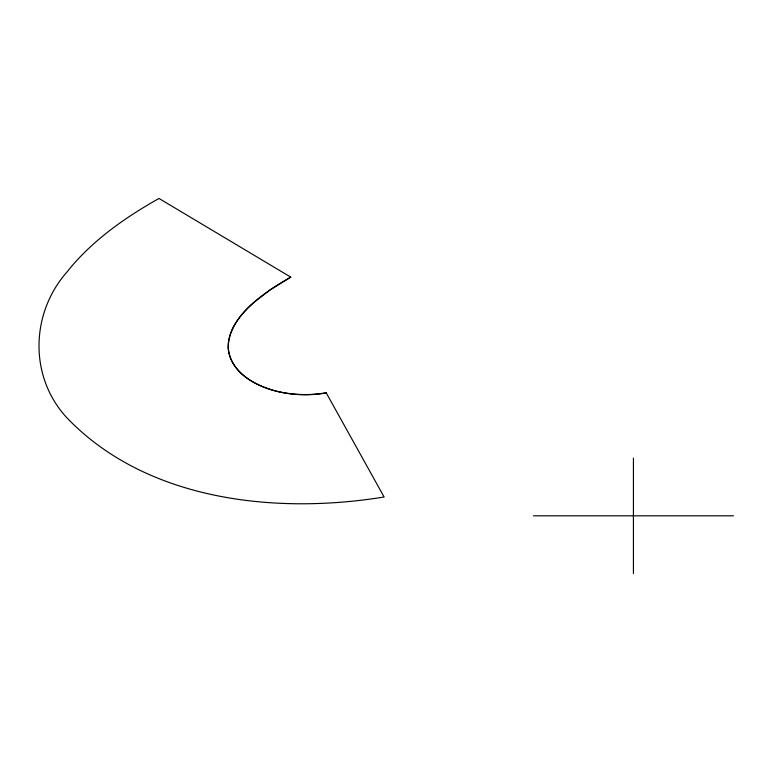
<?xml version="1.0" encoding="UTF-8"?>
<svg xmlns="http://www.w3.org/2000/svg" width="772" height="772" viewBox="0 0 772 772"><rect width="100%" height="100%" fill="white"/><g stroke="black" fill="none" stroke-linecap="round" stroke-linejoin="round"><path stroke-width="1.16" d="M290.793 277.148L269.891 290.04L253.631 302.605C238.886 315.323 223.533 334.923 229.554 355.622C235.576 374.401 254.799 384.9 272.584 390.149C289.992 394.994 308.385 395.843 326.189 392.784L384.118 497.004C277.37 514.393 150.463 501.433 70.377 421.367C28.902 380.721 29.22 314.32 67.396 271.532A356.239 205.67 0 0 1 77.634 259.556C100.891 234.572 129.378 215.099 159.013 198.462L290.793 277.148C279.647 283.392 268.81 290.253 258.823 298.243C243.691 310.759 228.319 326.981 228.213 347.796C230.114 370.743 252.521 384.263 272.584 390.149A71.13 41.07 0 0 0 326.257 392.919M533.452 515.812L733.4 515.812M633.426 458.095L633.426 573.538"/></g></svg>
